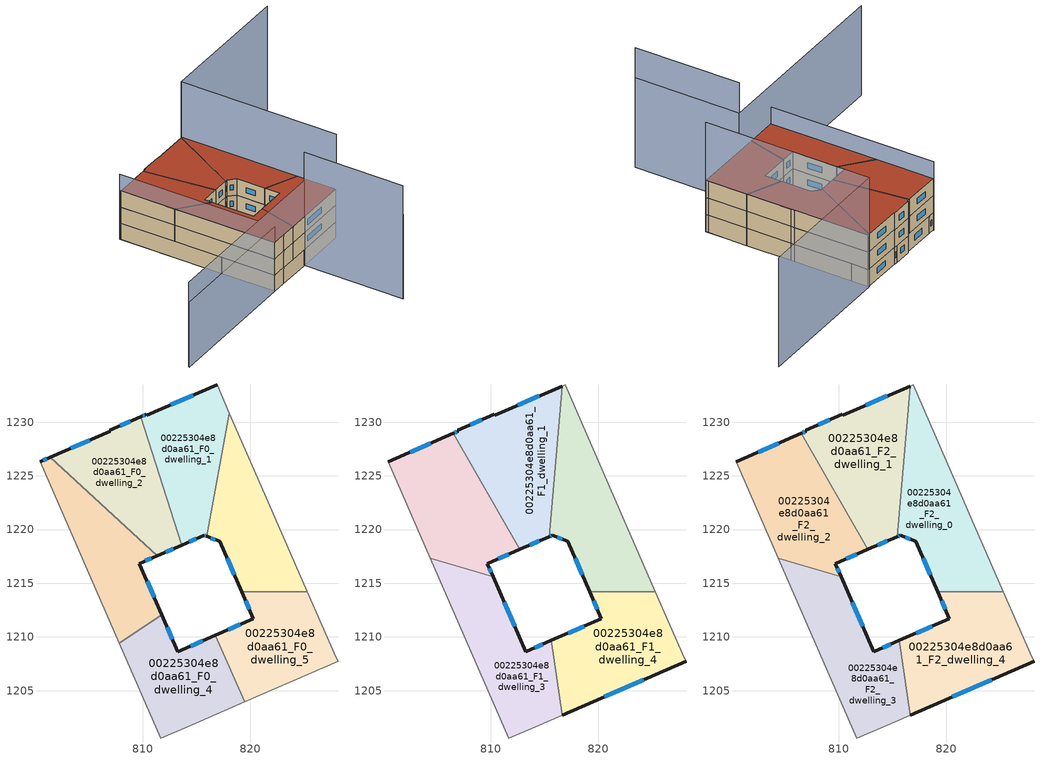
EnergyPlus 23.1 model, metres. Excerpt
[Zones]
00225304e8d0aa61_F0_dwelling_0
 floor ground (EU_floor_Construction): 818.05,1230.85 822.01,1221.8 822.29,1221.15 825.32,1214.22 819.18,1214.22 817.14,1218.9 815.92,1219.37 z0
 wall outside (EU_wall_Construction): 815.92,1219.37 817.14,1218.9 819.18,1214.22 z0:3
 wall adiabatic (EU_wall_Construction): 825.32,1214.22 822.29,1221.15 822.01,1221.8 818.05,1230.85 z0:3
 wall to 00225304e8d0aa61_F0_dwelling_5 (EU_wall_Construction): 819.18,1214.22 825.32,1214.22 z0:3
 wall to 00225304e8d0aa61_F0_dwelling_1 (EU_wall_Construction): 818.05,1230.85 815.92,1219.37 z0:3
 window (EU_Window_Construction): 817.83,1217.3 818.49,1215.81 / 816.33,1219.21 816.72,1219.06 z1.02:1.98
00225304e8d0aa61_F0_dwelling_1
 floor ground (EU_floor_Construction): 816.9,1233.47 818.05,1230.85 815.92,1219.37 815.69,1219.46 813.59,1218.54 809.81,1230.51 810.32,1230.74 810.36,1230.64 z0
 wall outside (EU_wall_Construction): 816.9,1233.47 810.36,1230.64 810.32,1230.74 809.81,1230.51 / 813.59,1218.54 815.69,1219.46 815.92,1219.37 z0:3
 wall adiabatic (EU_wall_Construction): 818.05,1230.85 816.9,1233.47 z0:3
 wall to 00225304e8d0aa61_F0_dwelling_2 (EU_wall_Construction): 809.81,1230.51 813.59,1218.54 z0:3
 window (EU_Window_Construction): 814.68,1232.51 812.59,1231.6 / 815.77,1219.43 815.84,1219.4 / 814.31,1218.85 814.98,1219.15 / 810.15,1230.66 809.98,1230.59 z1.02:1.98
00225304e8d0aa61_F0_dwelling_2
 floor ground (EU_floor_Construction): 809.81,1230.51 813.59,1218.54 811.33,1217.55 801.35,1226.72 806.96,1229.16 806.91,1229.26 z0
 wall outside (EU_wall_Construction): 809.81,1230.51 806.91,1229.26 806.96,1229.16 801.35,1226.72 / 811.33,1217.55 813.59,1218.54 z0:3
 wall to 00225304e8d0aa61_F0_dwelling_3 (EU_wall_Construction): 801.35,1226.72 811.33,1217.55 z0:3
 window (EU_Window_Construction): 808.82,1230.09 807.89,1229.68 / 812.1,1217.89 812.82,1218.21 / 805.05,1228.33 803.26,1227.55 z1.02:1.98
00225304e8d0aa61_F0_dwelling_3
 floor ground (EU_floor_Construction): 811.33,1217.55 809.67,1216.83 811.75,1212.06 807.81,1209.42 800.41,1226.32 801.35,1226.72 z0
 wall outside (EU_wall_Construction): 811.75,1212.06 809.67,1216.83 811.33,1217.55 / 801.35,1226.72 800.41,1226.32 z0:3
 wall to 00225304e8d0aa61_F0_dwelling_4 (EU_wall_Construction): 807.81,1209.42 811.75,1212.06 z0:3
 wall adiabatic (EU_wall_Construction): 800.41,1226.32 807.81,1209.42 z0:3
 window (EU_Window_Construction): 810.23,1217.07 810.76,1217.31 / 811.04,1213.68 810.37,1215.21 / 801.03,1226.59 800.73,1226.45 z1.02:1.98
00225304e8d0aa61_F0_dwelling_4
 floor ground (EU_floor_Construction): 816.74,1210.16 819.46,1203.95 814.16,1201.65 811.68,1200.57 807.81,1209.42 811.75,1212.06 813.25,1208.63 z0
 wall outside (EU_wall_Construction): 816.74,1210.16 813.25,1208.63 811.75,1212.06 z0:3
 wall adiabatic (EU_wall_Construction): 807.81,1209.42 811.68,1200.57 814.16,1201.65 819.46,1203.95 z0:3
 wall to 00225304e8d0aa61_F0_dwelling_5 (EU_wall_Construction): 819.46,1203.95 816.74,1210.16 z0:3
 window (EU_Window_Construction): 812.74,1209.8 812.26,1210.89 / 815.55,1209.64 814.43,1209.15 z1.02:1.98
00225304e8d0aa61_F0_dwelling_5
 floor ground (EU_floor_Construction): 825.32,1214.22 828,1208.08 828.16,1207.73 819.46,1203.95 816.74,1210.16 820.28,1211.7 819.18,1214.22 z0
 wall outside (EU_wall_Construction): 819.18,1214.22 820.28,1211.7 816.74,1210.16 z0:3
 wall adiabatic (EU_wall_Construction): 819.46,1203.95 828.16,1207.73 828,1208.08 825.32,1214.22 z0:3
 window (EU_Window_Construction): 819.08,1211.18 817.94,1210.68 / 819.56,1213.36 819.91,1212.56 z1.02:1.98
00225304e8d0aa61_F1_dwelling_0
 floor to 00225304e8d0aa61_F0_dwelling_0 (EU_floor_Construction): 818.05,1230.85 822.01,1221.8 822.29,1221.15 825.32,1214.22 819.18,1214.22 817.14,1218.9 815.92,1219.37 z3
 floor to 00225304e8d0aa61_F0_dwelling_1 (EU_floor_Construction): 816.9,1233.47 818.05,1230.85 815.92,1219.37 815.69,1219.46 815.41,1219.34 816.65,1233.36 z3
 wall outside (EU_wall_Construction): 815.41,1219.34 815.69,1219.46 817.14,1218.9 819.18,1214.22 z3:6
 wall adiabatic (EU_wall_Construction): 825.32,1214.22 822.29,1221.15 822.01,1221.8 816.9,1233.47 816.65,1233.36 z3:6
 wall to 00225304e8d0aa61_F1_dwelling_4 (EU_wall_Construction): 819.18,1214.22 825.32,1214.22 z3:6
 wall to 00225304e8d0aa61_F1_dwelling_1 (EU_wall_Construction): 816.65,1233.36 815.41,1219.34 z3:6
 window (EU_Window_Construction): 817.83,1217.3 818.49,1215.81 / 816.18,1219.27 816.64,1219.09 / 815.51,1219.38 815.6,1219.42 z4.02:4.98
00225304e8d0aa61_F1_dwelling_1
 floor to 00225304e8d0aa61_F0_dwelling_1 (EU_floor_Construction): 816.65,1233.36 815.41,1219.34 813.59,1218.54 809.81,1230.51 810.32,1230.74 810.36,1230.64 z3
 floor to 00225304e8d0aa61_F0_dwelling_2 (EU_floor_Construction): 809.81,1230.51 813.59,1218.54 812.69,1218.15 806.47,1228.95 806.96,1229.16 806.91,1229.26 z3
 wall outside (EU_wall_Construction): 816.65,1233.36 810.36,1230.64 810.32,1230.74 806.91,1229.26 806.96,1229.16 806.47,1228.95 / 812.69,1218.15 815.41,1219.34 z3:6
 wall to 00225304e8d0aa61_F1_dwelling_2 (EU_wall_Construction): 806.47,1228.95 812.69,1218.15 z3:6
 window (EU_Window_Construction): 809.16,1230.23 808.07,1229.76 / 814.51,1232.43 812.5,1231.56 / 813.62,1218.55 814.49,1218.93 / 806.79,1229.09 806.64,1229.02 z4.02:4.98
00225304e8d0aa61_F1_dwelling_2
 floor to 00225304e8d0aa61_F0_dwelling_3 (EU_floor_Construction): 811.33,1217.55 809.67,1216.83 810.2,1215.61 804.35,1217.31 800.41,1226.32 801.35,1226.72 z3
 floor to 00225304e8d0aa61_F0_dwelling_2 (EU_floor_Construction): 806.47,1228.95 812.69,1218.15 811.33,1217.55 801.35,1226.72 z3
 wall outside (EU_wall_Construction): 810.2,1215.61 809.67,1216.83 812.69,1218.15 / 806.47,1228.95 800.41,1226.32 z3:6
 wall to 00225304e8d0aa61_F1_dwelling_3 (EU_wall_Construction): 804.35,1217.31 810.2,1215.61 z3:6
 wall adiabatic (EU_wall_Construction): 800.41,1226.32 804.35,1217.31 z3:6
 window (EU_Window_Construction): 810.7,1217.28 811.66,1217.7 / 810.02,1216.02 809.85,1216.41 / 804.41,1228.05 802.47,1227.21 z4.02:4.98
00225304e8d0aa61_F1_dwelling_3
 floor to 00225304e8d0aa61_F0_dwelling_3 (EU_floor_Construction): 810.2,1215.61 811.75,1212.06 807.81,1209.42 804.35,1217.31 z3
 floor to 00225304e8d0aa61_F0_dwelling_4 (EU_floor_Construction): 815.62,1209.67 816.63,1202.72 814.16,1201.65 811.68,1200.57 807.81,1209.42 811.75,1212.06 813.25,1208.63 z3
 wall outside (EU_wall_Construction): 815.62,1209.67 813.25,1208.63 810.2,1215.61 z3:6
 wall adiabatic (EU_wall_Construction): 804.35,1217.31 811.68,1200.57 814.16,1201.65 816.63,1202.72 z3:6
 wall to 00225304e8d0aa61_F1_dwelling_4 (EU_wall_Construction): 816.63,1202.72 815.62,1209.67 z3:6
 window (EU_Window_Construction): 812.21,1211 811.24,1213.23 / 814.81,1209.31 814.05,1208.98 z4.02:4.98
00225304e8d0aa61_F1_dwelling_4
 floor to 00225304e8d0aa61_F0_dwelling_4 (EU_floor_Construction): 816.74,1210.16 819.46,1203.95 816.63,1202.72 815.62,1209.67 z3
 floor to 00225304e8d0aa61_F0_dwelling_5 (EU_floor_Construction): 825.32,1214.22 828,1208.08 828.16,1207.73 819.46,1203.95 816.74,1210.16 820.28,1211.7 819.18,1214.22 z3
 wall outside (EU_wall_Construction): 819.18,1214.22 820.28,1211.7 815.62,1209.67 / 816.63,1202.72 828.16,1207.73 z3:6
 wall adiabatic (EU_wall_Construction): 828.16,1207.73 828,1208.08 825.32,1214.22 z3:6
 window (EU_Window_Construction): 818.7,1211.01 817.21,1210.36 / 819.56,1213.36 819.91,1212.56 / 820.55,1204.43 824.24,1206.03 z4.02:4.98
00225304e8d0aa61_F2_dwelling_0
 floor to 00225304e8d0aa61_F1_dwelling_0 (EU_floor_Construction): 816.9,1233.47 822.01,1221.8 822.29,1221.15 825.32,1214.22 819.18,1214.22 817.14,1218.9 815.69,1219.46 815.41,1219.34 816.65,1233.36 z6
 wall outside (EU_wall_Construction): 815.41,1219.34 815.69,1219.46 817.14,1218.9 819.18,1214.22 z6:9
 wall adiabatic (EU_wall_Construction): 825.32,1214.22 822.29,1221.15 822.01,1221.8 816.9,1233.47 816.65,1233.36 z6:9
 wall to 00225304e8d0aa61_F2_dwelling_4 (EU_wall_Construction): 819.18,1214.22 825.32,1214.22 z6:9
 wall to 00225304e8d0aa61_F2_dwelling_1 (EU_wall_Construction): 816.65,1233.36 815.41,1219.34 z6:9
 window (EU_Window_Construction): 817.83,1217.3 818.49,1215.81 / 816.18,1219.27 816.64,1219.09 / 815.51,1219.38 815.6,1219.42 z7.02:7.98
 roof outside (EU_roof_Construction): 825.32,1214.22 822.29,1221.15 822.01,1221.8 816.9,1233.47 816.65,1233.36 815.41,1219.34 815.69,1219.46 817.14,1218.9 819.18,1214.22 z9
00225304e8d0aa61_F2_dwelling_1
 floor to 00225304e8d0aa61_F1_dwelling_1 (EU_floor_Construction): 816.65,1233.36 815.41,1219.34 812.69,1218.15 806.47,1228.95 806.96,1229.16 806.91,1229.26 810.32,1230.74 810.36,1230.64 z6
 wall outside (EU_wall_Construction): 816.65,1233.36 810.36,1230.64 810.32,1230.74 806.91,1229.26 806.96,1229.16 806.47,1228.95 / 812.69,1218.15 815.41,1219.34 z6:9
 wall to 00225304e8d0aa61_F2_dwelling_2 (EU_wall_Construction): 806.47,1228.95 812.69,1218.15 z6:9
 window (EU_Window_Construction): 809.16,1230.23 808.07,1229.76 / 814.51,1232.43 812.5,1231.56 / 813.62,1218.55 814.49,1218.93 / 806.79,1229.09 806.64,1229.02 z7.02:7.98
 roof outside (EU_roof_Construction): 815.41,1219.34 816.65,1233.36 810.36,1230.64 810.32,1230.74 806.91,1229.26 806.96,1229.16 806.47,1228.95 812.69,1218.15 z9
00225304e8d0aa61_F2_dwelling_2
 floor to 00225304e8d0aa61_F1_dwelling_2 (EU_floor_Construction): 806.47,1228.95 812.69,1218.15 809.67,1216.83 810.2,1215.61 804.35,1217.31 800.41,1226.32 z6
 wall outside (EU_wall_Construction): 810.2,1215.61 809.67,1216.83 812.69,1218.15 / 806.47,1228.95 800.41,1226.32 z6:9
 wall to 00225304e8d0aa61_F2_dwelling_3 (EU_wall_Construction): 804.35,1217.31 810.2,1215.61 z6:9
 wall adiabatic (EU_wall_Construction): 800.41,1226.32 804.35,1217.31 z6:9
 window (EU_Window_Construction): 810.7,1217.28 811.66,1217.7 / 810.02,1216.02 809.85,1216.41 / 804.41,1228.05 802.47,1227.21 z7.02:7.98
 roof outside (EU_roof_Construction): 810.2,1215.61 809.67,1216.83 812.69,1218.15 806.47,1228.95 800.41,1226.32 804.35,1217.31 z9
00225304e8d0aa61_F2_dwelling_3
 floor to 00225304e8d0aa61_F1_dwelling_3 (EU_floor_Construction): 810.2,1215.61 813.25,1208.63 815.62,1209.67 816.63,1202.72 814.16,1201.65 811.68,1200.57 804.35,1217.31 z6
 wall outside (EU_wall_Construction): 815.62,1209.67 813.25,1208.63 810.2,1215.61 z6:9
 wall adiabatic (EU_wall_Construction): 804.35,1217.31 811.68,1200.57 814.16,1201.65 816.63,1202.72 z6:9
 wall to 00225304e8d0aa61_F2_dwelling_4 (EU_wall_Construction): 816.63,1202.72 815.62,1209.67 z6:9
 window (EU_Window_Construction): 812.21,1211 811.24,1213.23 / 814.81,1209.31 814.05,1208.98 z7.02:7.98
 roof outside (EU_roof_Construction): 816.63,1202.72 815.62,1209.67 813.25,1208.63 810.2,1215.61 804.35,1217.31 811.68,1200.57 814.16,1201.65 z9
00225304e8d0aa61_F2_dwelling_4
 floor to 00225304e8d0aa61_F1_dwelling_4 (EU_floor_Construction): 825.32,1214.22 828,1208.08 828.16,1207.73 816.63,1202.72 815.62,1209.67 820.28,1211.7 819.18,1214.22 z6
 wall outside (EU_wall_Construction): 819.18,1214.22 820.28,1211.7 815.62,1209.67 / 816.63,1202.72 828.16,1207.73 z6:9
 wall adiabatic (EU_wall_Construction): 828.16,1207.73 828,1208.08 825.32,1214.22 z6:9
 window (EU_Window_Construction): 818.7,1211.01 817.21,1210.36 / 819.56,1213.36 819.91,1212.56 / 820.55,1204.43 824.24,1206.03 z7.02:7.98
 roof outside (EU_roof_Construction): 828.16,1207.73 828,1208.08 825.32,1214.22 819.18,1214.22 820.28,1211.7 815.62,1209.67 816.63,1202.72 z9
shading: 800.35,1226.46 811.68,1200.57 / 811.68,1200.57 788.53,1190.44 z0:12; 788.54,1190.51 819.65,1204.06 / 819.65,1204.06 826.86,1187.5 z0:15.7; 826.82,1187.52 819.65,1204.04 z0:21; 828.18,1207.66 816.85,1233.6 / 816.85,1233.6 840.09,1243.75 z0:19.2
[Building]
EU S2 Campaign: North Axis=0; Terrain=City; Solar Distribution=FullExterior
[Site:Location]
Vienna: Latitude=48; Longitude=16.5; Time Zone=1; Elevation=183
[SizingPeriod:WeatherFileDays]
AnnualSizingPeriod: Begin Month=1; Begin Day of Month=1; End Month=12; End Day of Month=31; Day of Week for Start Day=Monday; Use Weather File Daylight Saving Period=No; Use Weather File Rain and Snow Indicators=No
[MATERIAL]
EU_InternalMass_Material: Roughness=MediumRough; Thickness=0.1; Conductivity=1; Density=1800; Specific Heat=900; Thermal Absorptance=0.9; Solar Absorptance=0.7; Visible Absorptance=0.7
[MATERIAL:NOMASS] Roughness=MediumRough; Thermal Absorptance=0.9; Solar Absorptance=0.7; Visible Absorptance=0.7
Name | Thermal Resistance
EU_wall_NoMass | 0.942466
EU_roof_NoMass | 0.551687
EU_floor_NoMass | 0.66527
[WINDOWMATERIAL:SIMPLEGLAZINGSYSTEM]
EU_Window_SimpleGlazing: UFactor=2.03367; Solar Heat Gain Coefficient=0.65; Visible Transmittance=0.65
[CONSTRUCTION]
EU_wall_Construction: EU_wall_NoMass
EU_roof_Construction: EU_roof_NoMass
EU_floor_Construction: EU_floor_NoMass
EU_Window_Construction: EU_Window_SimpleGlazing
EU_InternalMass_Construction: EU_InternalMass_Material
[ZONE] Type=1; Multiplier=1; Ceiling Height=autocalculate; Floor Area=autocalculate; Part of Total Floor Area=Yes
Name | Volume
00225304e8d0aa61_F0_dwelling_0; 00225304e8d0aa61_F0_dwelling_5 | 218.651
00225304e8d0aa61_F1_dwelling_0; 00225304e8d0aa61_F2_dwelling_0 | 262.398
00225304e8d0aa61_F0_dwelling_1 | 218.646
00225304e8d0aa61_F1_dwelling_1; 00225304e8d0aa61_F2_dwelling_1 | 262.363
00225304e8d0aa61_F0_dwelling_2 | 218.664
00225304e8d0aa61_F1_dwelling_2; 00225304e8d0aa61_F2_dwelling_2 | 262.402
00225304e8d0aa61_F0_dwelling_3 | 218.662
00225304e8d0aa61_F1_dwelling_3; 00225304e8d0aa61_F2_dwelling_3 | 262.369
00225304e8d0aa61_F0_dwelling_4 | 218.634
00225304e8d0aa61_F1_dwelling_4; 00225304e8d0aa61_F2_dwelling_4 | 262.405
[INTERNALMASS] Construction=EU_InternalMass_Construction
Name | Zone or ZoneList | Surface Area
00225304e8d0aa61_F0_dwelling_0_EU_InternalMass | 00225304e8d0aa61_F0_dwelling_0 | 72.8841
00225304e8d0aa61_F0_dwelling_1_EU_InternalMass | 00225304e8d0aa61_F0_dwelling_1 | 72.8819
00225304e8d0aa61_F0_dwelling_2_EU_InternalMass | 00225304e8d0aa61_F0_dwelling_2 | 72.887
00225304e8d0aa61_F0_dwelling_3_EU_InternalMass | 00225304e8d0aa61_F0_dwelling_3 | 72.8873
00225304e8d0aa61_F0_dwelling_4_EU_InternalMass | 00225304e8d0aa61_F0_dwelling_4 | 72.8777
00225304e8d0aa61_F0_dwelling_5_EU_InternalMass | 00225304e8d0aa61_F0_dwelling_5 | 72.8838
00225304e8d0aa61_F1_dwelling_0_EU_InternalMass | 00225304e8d0aa61_F1_dwelling_0 | 87.4663
00225304e8d0aa61_F1_dwelling_1_EU_InternalMass | 00225304e8d0aa61_F1_dwelling_1 | 87.4528
00225304e8d0aa61_F1_dwelling_2_EU_InternalMass | 00225304e8d0aa61_F1_dwelling_2 | 87.4671
00225304e8d0aa61_F1_dwelling_3_EU_InternalMass | 00225304e8d0aa61_F1_dwelling_3 | 87.4564
00225304e8d0aa61_F1_dwelling_4_EU_InternalMass | 00225304e8d0aa61_F1_dwelling_4 | 87.468
00225304e8d0aa61_F2_dwelling_0_EU_InternalMass | 00225304e8d0aa61_F2_dwelling_0 | 87.4663
00225304e8d0aa61_F2_dwelling_1_EU_InternalMass | 00225304e8d0aa61_F2_dwelling_1 | 87.4528
00225304e8d0aa61_F2_dwelling_2_EU_InternalMass | 00225304e8d0aa61_F2_dwelling_2 | 87.4671
00225304e8d0aa61_F2_dwelling_3_EU_InternalMass | 00225304e8d0aa61_F2_dwelling_3 | 87.4564
00225304e8d0aa61_F2_dwelling_4_EU_InternalMass | 00225304e8d0aa61_F2_dwelling_4 | 87.468
[OTHEREQUIPMENT] Fuel Type=Electricity; Design Level Calculation Method=Watts/Area; Power per Zone Floor Area=1; Fraction Latent=0; Fraction Radiant=0; Fraction Lost=0; Carbon Dioxide Generation Rate=0; EndUse Subcategory=EU_Step8_InternalGains
Name | Zone or ZoneList or Space or SpaceList | Schedule
EU_Step8_InternalGain_00225304e8d0aa61_F0_dwelling_0_f000 | 00225304e8d0aa61_F0_dwelling_0 | EU_Step8_GainSchedule_00225304e8d0aa61_F0_dwelling_0_f000
EU_Step8_InternalGain_00225304e8d0aa61_F0_dwelling_1_f000 | 00225304e8d0aa61_F0_dwelling_1 | EU_Step8_GainSchedule_00225304e8d0aa61_F0_dwelling_1_f000
EU_Step8_InternalGain_00225304e8d0aa61_F0_dwelling_2_f000 | 00225304e8d0aa61_F0_dwelling_2 | EU_Step8_GainSchedule_00225304e8d0aa61_F0_dwelling_2_f000
EU_Step8_InternalGain_00225304e8d0aa61_F0_dwelling_3_f000 | 00225304e8d0aa61_F0_dwelling_3 | EU_Step8_GainSchedule_00225304e8d0aa61_F0_dwelling_3_f000
EU_Step8_InternalGain_00225304e8d0aa61_F0_dwelling_4_f000 | 00225304e8d0aa61_F0_dwelling_4 | EU_Step8_GainSchedule_00225304e8d0aa61_F0_dwelling_4_f000
EU_Step8_InternalGain_00225304e8d0aa61_F0_dwelling_5_f000 | 00225304e8d0aa61_F0_dwelling_5 | EU_Step8_GainSchedule_00225304e8d0aa61_F0_dwelling_5_f000
EU_Step8_InternalGain_00225304e8d0aa61_F1_dwelling_0_f000 | 00225304e8d0aa61_F1_dwelling_0 | EU_Step8_GainSchedule_00225304e8d0aa61_F1_dwelling_0_f000
EU_Step8_InternalGain_00225304e8d0aa61_F1_dwelling_1_f000 | 00225304e8d0aa61_F1_dwelling_1 | EU_Step8_GainSchedule_00225304e8d0aa61_F1_dwelling_1_f000
EU_Step8_InternalGain_00225304e8d0aa61_F1_dwelling_2_f000 | 00225304e8d0aa61_F1_dwelling_2 | EU_Step8_GainSchedule_00225304e8d0aa61_F1_dwelling_2_f000
EU_Step8_InternalGain_00225304e8d0aa61_F1_dwelling_3_f000 | 00225304e8d0aa61_F1_dwelling_3 | EU_Step8_GainSchedule_00225304e8d0aa61_F1_dwelling_3_f000
EU_Step8_InternalGain_00225304e8d0aa61_F1_dwelling_4_f000 | 00225304e8d0aa61_F1_dwelling_4 | EU_Step8_GainSchedule_00225304e8d0aa61_F1_dwelling_4_f000
EU_Step8_InternalGain_00225304e8d0aa61_F2_dwelling_0_f000 | 00225304e8d0aa61_F2_dwelling_0 | EU_Step8_GainSchedule_00225304e8d0aa61_F2_dwelling_0_f000
EU_Step8_InternalGain_00225304e8d0aa61_F2_dwelling_1_f000 | 00225304e8d0aa61_F2_dwelling_1 | EU_Step8_GainSchedule_00225304e8d0aa61_F2_dwelling_1_f000
EU_Step8_InternalGain_00225304e8d0aa61_F2_dwelling_2_f000 | 00225304e8d0aa61_F2_dwelling_2 | EU_Step8_GainSchedule_00225304e8d0aa61_F2_dwelling_2_f000
EU_Step8_InternalGain_00225304e8d0aa61_F2_dwelling_3_f000 | 00225304e8d0aa61_F2_dwelling_3 | EU_Step8_GainSchedule_00225304e8d0aa61_F2_dwelling_3_f000
EU_Step8_InternalGain_00225304e8d0aa61_F2_dwelling_4_f000 | 00225304e8d0aa61_F2_dwelling_4 | EU_Step8_GainSchedule_00225304e8d0aa61_F2_dwelling_4_f000
[ZONEVENTILATION:DESIGNFLOWRATE] Schedule=EU_AlwaysOn; Design Flow Rate Calculation Method=AirChanges/Hour; Air Changes per Hour=0.530523; Ventilation Type=Natural; Fan Pressure Rise=0; Fan Total Efficiency=1; Constant Term Coefficient=1; Temperature Term Coefficient=0; Velocity Term Coefficient=0; Velocity Squared Term Coefficient=0; Minimum Indoor Temperature=-100; Maximum Indoor Temperature=100; Delta Temperature=-100; Minimum Outdoor Temperature=-100; Maximum Outdoor Temperature=100; Maximum Wind Speed=40
Name | Zone or ZoneList or Space or SpaceList
EU_ConstantAir_00225304e8d0aa61_F0_dwelling_0 | 00225304e8d0aa61_F0_dwelling_0
EU_ConstantAir_00225304e8d0aa61_F0_dwelling_1 | 00225304e8d0aa61_F0_dwelling_1
EU_ConstantAir_00225304e8d0aa61_F0_dwelling_2 | 00225304e8d0aa61_F0_dwelling_2
EU_ConstantAir_00225304e8d0aa61_F0_dwelling_3 | 00225304e8d0aa61_F0_dwelling_3
EU_ConstantAir_00225304e8d0aa61_F0_dwelling_4 | 00225304e8d0aa61_F0_dwelling_4
EU_ConstantAir_00225304e8d0aa61_F0_dwelling_5 | 00225304e8d0aa61_F0_dwelling_5
EU_ConstantAir_00225304e8d0aa61_F1_dwelling_0 | 00225304e8d0aa61_F1_dwelling_0
EU_ConstantAir_00225304e8d0aa61_F1_dwelling_1 | 00225304e8d0aa61_F1_dwelling_1
EU_ConstantAir_00225304e8d0aa61_F1_dwelling_2 | 00225304e8d0aa61_F1_dwelling_2
EU_ConstantAir_00225304e8d0aa61_F1_dwelling_3 | 00225304e8d0aa61_F1_dwelling_3
EU_ConstantAir_00225304e8d0aa61_F1_dwelling_4 | 00225304e8d0aa61_F1_dwelling_4
EU_ConstantAir_00225304e8d0aa61_F2_dwelling_0 | 00225304e8d0aa61_F2_dwelling_0
EU_ConstantAir_00225304e8d0aa61_F2_dwelling_1 | 00225304e8d0aa61_F2_dwelling_1
EU_ConstantAir_00225304e8d0aa61_F2_dwelling_2 | 00225304e8d0aa61_F2_dwelling_2
EU_ConstantAir_00225304e8d0aa61_F2_dwelling_3 | 00225304e8d0aa61_F2_dwelling_3
EU_ConstantAir_00225304e8d0aa61_F2_dwelling_4 | 00225304e8d0aa61_F2_dwelling_4
[HVACTEMPLATE:THERMOSTAT] Constant Heating Setpoint=20; Constant Cooling Setpoint=50
EU_HeatOnly_00225304e8d0aa61_F0_dwelling_0; EU_HeatOnly_00225304e8d0aa61_F0_dwelling_1; EU_HeatOnly_00225304e8d0aa61_F0_dwelling_2; EU_HeatOnly_00225304e8d0aa61_F0_dwelling_3; EU_HeatOnly_00225304e8d0aa61_F0_dwelling_4; EU_HeatOnly_00225304e8d0aa61_F0_dwelling_5; EU_HeatOnly_00225304e8d0aa61_F1_dwelling_0; EU_HeatOnly_00225304e8d0aa61_F1_dwelling_1; EU_HeatOnly_00225304e8d0aa61_F1_dwelling_2; EU_HeatOnly_00225304e8d0aa61_F1_dwelling_3; EU_HeatOnly_00225304e8d0aa61_F1_dwelling_4; EU_HeatOnly_00225304e8d0aa61_F2_dwelling_0; EU_HeatOnly_00225304e8d0aa61_F2_dwelling_1; EU_HeatOnly_00225304e8d0aa61_F2_dwelling_2; EU_HeatOnly_00225304e8d0aa61_F2_dwelling_3; EU_HeatOnly_00225304e8d0aa61_F2_dwelling_4
[HVACTEMPLATE:ZONE:IDEALLOADSAIRSYSTEM] System Availability Schedule=EU_AlwaysOn; Maximum Heating Supply Air Temperature=50; Minimum Cooling Supply Air Temperature=13; Maximum Heating Supply Air Humidity Ratio=0.0156; Minimum Cooling Supply Air Humidity Ratio=0.0077; Heating Limit=NoLimit; Cooling Limit=NoLimit; Heating Availability Schedule=EU_AlwaysOn; Cooling Availability Schedule=EU_CoolingOff; Dehumidification Control Type=ConstantSensibleHeatRatio; Cooling Sensible Heat Ratio=0.7; Dehumidification Setpoint=60; Humidification Control Type=None; Humidification Setpoint=30; Outdoor Air Method=None; Outdoor Air Flow Rate per Person=0.00944; Outdoor Air Flow Rate per Zone Floor Area=0; Outdoor Air Flow Rate per Zone=0; Demand Controlled Ventilation Type=None; Outdoor Air Economizer Type=NoEconomizer; Heat Recovery Type=None; Sensible Heat Recovery Effectiveness=0.7; Latent Heat Recovery Effectiveness=0.65
Name | Template Thermostat
00225304e8d0aa61_F0_dwelling_0 | EU_HeatOnly_00225304e8d0aa61_F0_dwelling_0
00225304e8d0aa61_F0_dwelling_1 | EU_HeatOnly_00225304e8d0aa61_F0_dwelling_1
00225304e8d0aa61_F0_dwelling_2 | EU_HeatOnly_00225304e8d0aa61_F0_dwelling_2
00225304e8d0aa61_F0_dwelling_3 | EU_HeatOnly_00225304e8d0aa61_F0_dwelling_3
00225304e8d0aa61_F0_dwelling_4 | EU_HeatOnly_00225304e8d0aa61_F0_dwelling_4
00225304e8d0aa61_F0_dwelling_5 | EU_HeatOnly_00225304e8d0aa61_F0_dwelling_5
00225304e8d0aa61_F1_dwelling_0 | EU_HeatOnly_00225304e8d0aa61_F1_dwelling_0
00225304e8d0aa61_F1_dwelling_1 | EU_HeatOnly_00225304e8d0aa61_F1_dwelling_1
00225304e8d0aa61_F1_dwelling_2 | EU_HeatOnly_00225304e8d0aa61_F1_dwelling_2
00225304e8d0aa61_F1_dwelling_3 | EU_HeatOnly_00225304e8d0aa61_F1_dwelling_3
00225304e8d0aa61_F1_dwelling_4 | EU_HeatOnly_00225304e8d0aa61_F1_dwelling_4
00225304e8d0aa61_F2_dwelling_0 | EU_HeatOnly_00225304e8d0aa61_F2_dwelling_0
00225304e8d0aa61_F2_dwelling_1 | EU_HeatOnly_00225304e8d0aa61_F2_dwelling_1
00225304e8d0aa61_F2_dwelling_2 | EU_HeatOnly_00225304e8d0aa61_F2_dwelling_2
00225304e8d0aa61_F2_dwelling_3 | EU_HeatOnly_00225304e8d0aa61_F2_dwelling_3
00225304e8d0aa61_F2_dwelling_4 | EU_HeatOnly_00225304e8d0aa61_F2_dwelling_4
[SIZING:ZONE] Zone Cooling Design Supply Air Temperature Input Method=SupplyAirTemperature; Zone Cooling Design Supply Air Temperature=13; Zone Heating Design Supply Air Temperature Input Method=SupplyAirTemperature; Zone Heating Design Supply Air Temperature=50; Zone Cooling Design Supply Air Humidity Ratio=0.008; Zone Heating Design Supply Air Humidity Ratio=0.008; Cooling Design Air Flow Method=DesignDay; Cooling Design Air Flow Rate=0; Cooling Minimum Air Flow per Zone Floor Area=0.000762; Cooling Minimum Air Flow=0; Cooling Minimum Air Flow Fraction=0.2; Heating Design Air Flow Method=DesignDay; Heating Design Air Flow Rate=0; Heating Maximum Air Flow per Zone Floor Area=0.002032; Heating Maximum Air Flow=0.141576; Heating Maximum Air Flow Fraction=0.3; Account for Dedicated Outdoor Air System=No; Dedicated Outdoor Air System Control Strategy=NeutralSupplyAir; Dedicated Outdoor Air Low Setpoint Temperature for Design=autosize; Dedicated Outdoor Air High Setpoint Temperature for Design=autosize; Zone Load Sizing Method=Sensible Load Only No Latent Load; Zone Latent Cooling Design Supply Air Humidity Ratio Input Method=HumidityRatioDifference; Zone Cooling Design Supply Air Humidity Ratio Difference=0.005; Zone Latent Heating Design Supply Air Humidity Ratio Input Method=HumidityRatioDifference; Zone Humidification Design Supply Air Humidity Ratio Difference=0.005
00225304e8d0aa61_F0_dwelling_0; 00225304e8d0aa61_F0_dwelling_1; 00225304e8d0aa61_F0_dwelling_2; 00225304e8d0aa61_F0_dwelling_3; 00225304e8d0aa61_F0_dwelling_4; 00225304e8d0aa61_F0_dwelling_5; 00225304e8d0aa61_F1_dwelling_0; 00225304e8d0aa61_F1_dwelling_1; 00225304e8d0aa61_F1_dwelling_2; 00225304e8d0aa61_F1_dwelling_3; 00225304e8d0aa61_F1_dwelling_4; 00225304e8d0aa61_F2_dwelling_0; 00225304e8d0aa61_F2_dwelling_1; 00225304e8d0aa61_F2_dwelling_2; 00225304e8d0aa61_F2_dwelling_3; 00225304e8d0aa61_F2_dwelling_4
[SCHEDULE:CONSTANT]
Name | Hourly Value
EU_AlwaysOn | 1
EU_CoolingOff | 0
[SCHEDULE:FILE] Column Number=1; Rows to Skip at Top=0; Number of Hours of Data=8760; Column Separator=Comma; Interpolate to Timestep=No; Minutes per Item=60; Adjust Schedule for Daylight Savings=Yes
Name | File
EU_Step8_GainSchedule_00225304e8d0aa61_F0_dwelling_0_f000 | ../../schedules/00225304e8d0aa61/00225304e8d0aa61_F0_dwelling_0_f000_gain.csv
EU_Step8_GainSchedule_00225304e8d0aa61_F0_dwelling_1_f000 | ../../schedules/00225304e8d0aa61/00225304e8d0aa61_F0_dwelling_1_f000_gain.csv
EU_Step8_GainSchedule_00225304e8d0aa61_F0_dwelling_2_f000 | ../../schedules/00225304e8d0aa61/00225304e8d0aa61_F0_dwelling_2_f000_gain.csv
EU_Step8_GainSchedule_00225304e8d0aa61_F0_dwelling_3_f000 | ../../schedules/00225304e8d0aa61/00225304e8d0aa61_F0_dwelling_3_f000_gain.csv
EU_Step8_GainSchedule_00225304e8d0aa61_F0_dwelling_4_f000 | ../../schedules/00225304e8d0aa61/00225304e8d0aa61_F0_dwelling_4_f000_gain.csv
EU_Step8_GainSchedule_00225304e8d0aa61_F0_dwelling_5_f000 | ../../schedules/00225304e8d0aa61/00225304e8d0aa61_F0_dwelling_5_f000_gain.csv
EU_Step8_GainSchedule_00225304e8d0aa61_F1_dwelling_0_f000 | ../../schedules/00225304e8d0aa61/00225304e8d0aa61_F1_dwelling_0_f000_gain.csv
EU_Step8_GainSchedule_00225304e8d0aa61_F1_dwelling_1_f000 | ../../schedules/00225304e8d0aa61/00225304e8d0aa61_F1_dwelling_1_f000_gain.csv
EU_Step8_GainSchedule_00225304e8d0aa61_F1_dwelling_2_f000 | ../../schedules/00225304e8d0aa61/00225304e8d0aa61_F1_dwelling_2_f000_gain.csv
EU_Step8_GainSchedule_00225304e8d0aa61_F1_dwelling_3_f000 | ../../schedules/00225304e8d0aa61/00225304e8d0aa61_F1_dwelling_3_f000_gain.csv
EU_Step8_GainSchedule_00225304e8d0aa61_F1_dwelling_4_f000 | ../../schedules/00225304e8d0aa61/00225304e8d0aa61_F1_dwelling_4_f000_gain.csv
EU_Step8_GainSchedule_00225304e8d0aa61_F2_dwelling_0_f000 | ../../schedules/00225304e8d0aa61/00225304e8d0aa61_F2_dwelling_0_f000_gain.csv
EU_Step8_GainSchedule_00225304e8d0aa61_F2_dwelling_1_f000 | ../../schedules/00225304e8d0aa61/00225304e8d0aa61_F2_dwelling_1_f000_gain.csv
EU_Step8_GainSchedule_00225304e8d0aa61_F2_dwelling_2_f000 | ../../schedules/00225304e8d0aa61/00225304e8d0aa61_F2_dwelling_2_f000_gain.csv
EU_Step8_GainSchedule_00225304e8d0aa61_F2_dwelling_3_f000 | ../../schedules/00225304e8d0aa61/00225304e8d0aa61_F2_dwelling_3_f000_gain.csv
EU_Step8_GainSchedule_00225304e8d0aa61_F2_dwelling_4_f000 | ../../schedules/00225304e8d0aa61/00225304e8d0aa61_F2_dwelling_4_f000_gain.csv
